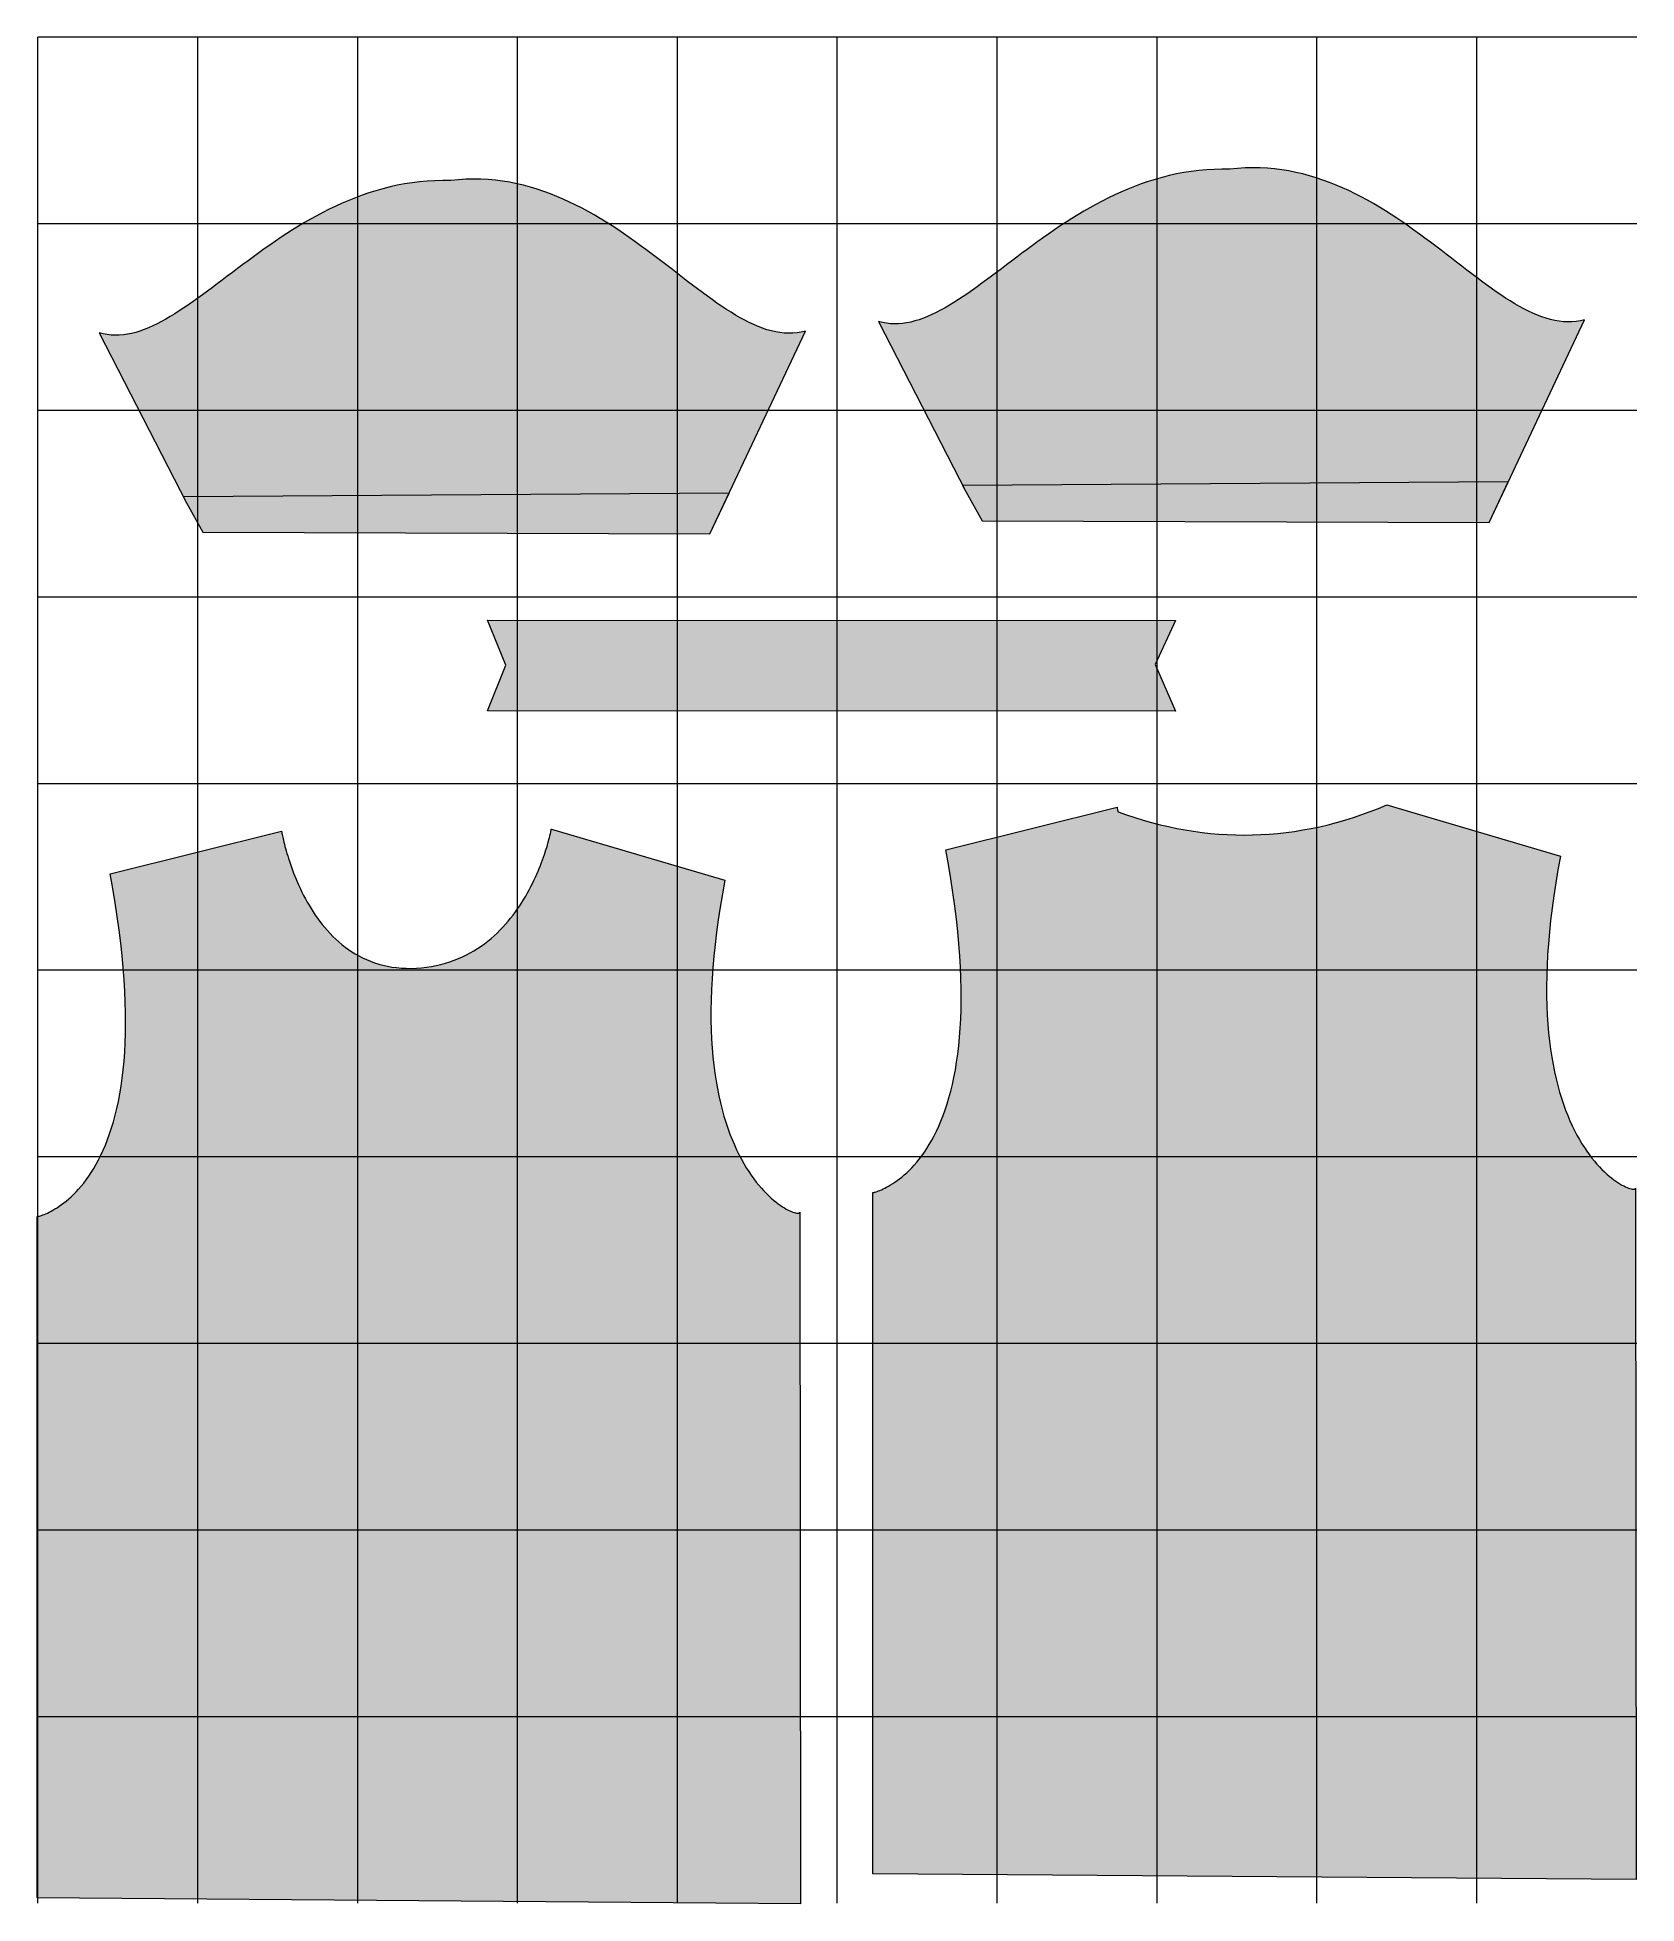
# Model space of a CAD drawing. Header units: millimetres. Extents: x 0 to 163, y 0 to 191.
import ezdxf

# ---------------------------------------------------------------- set-up
doc = ezdxf.new("R2010")
doc.units = ezdxf.units.MM
doc.layers.add('Capa 1', color=7, linetype='Continuous')

msp = doc.modelspace()

# ---------------------------------------------------------------- hatches: boundary and pattern name
at = {"layer": 'Capa 1', "true_color": 0xfefefe}
h = msp.add_hatch(color=7, dxfattribs=at)
h.dxf.hatch_style = 2
h.paths.add_polyline_path([(42.191905, 176.116192), (41.379827, 176.123098), (40.578761, 176.103029), (39.788557, 176.056906), (39.009068, 175.985651), (38.240146, 175.890184), (37.481644, 175.771426), (36.733414, 175.630299), (35.995307, 175.467723), (35.267176, 175.284619), (34.548873, 175.081909), (33.84025, 174.860513), (33.14116, 174.621353), (32.451454, 174.365348), (31.770986, 174.093422), (31.099606, 173.806493), (30.437167, 173.505485), (29.783522, 173.191316), (29.138522, 172.864909), (28.50202, 172.527185), (27.873868, 172.179064), (27.253918, 171.821467), (26.642022, 171.455316), (26.038032, 171.081532), (25.441802, 170.701035), (24.853181, 170.314747), (24.272024, 169.923588), (23.698182, 169.52848), (23.131507, 169.130343), (22.571852, 168.7301), (22.019068, 168.328669), (21.473008, 167.926974), (20.933525, 167.525934), (20.400469, 167.12647), (19.873694, 166.729505), (19.353051, 166.335958), (18.838393, 165.946751), (18.329572, 165.562804), (17.82644, 165.18504), (17.328849, 164.814378), (16.836652, 164.451739), (16.3497, 164.098046), (15.867846, 163.754218), (15.390942, 163.421178), (14.91884, 163.099845), (14.451393, 162.791141), (13.988452, 162.495986), (13.529869, 162.215303), (13.075498, 161.950011), (12.625189, 161.701033), (12.178796, 161.469288), (11.73617, 161.255698), (11.297164, 161.061184), (10.861629, 160.886667), (10.429419, 160.733068), (10.000384, 160.601308), (9.574378, 160.492308), (9.151252, 160.406989), (8.730859, 160.346272), (8.313051, 160.311079), (7.897679, 160.302329), (7.484597, 160.320944), (7.073656, 160.367845), (6.664709, 160.443953), (6.257607, 160.55019), (15.199783, 143.16269), (16.855687, 140.181894), (68.687209, 140.016301), (78.457284, 160.715784), (78.029487, 160.615597), (77.599868, 160.547224), (77.1683, 160.509648), (76.734659, 160.501853), (76.29882, 160.522824), (75.860657, 160.571544), (75.420046, 160.646999), (74.976862, 160.748172), (74.530979, 160.874047), (74.082272, 161.023609), (73.630616, 161.195841), (73.175887, 161.389729), (72.717959, 161.604255), (72.256707, 161.838405), (71.792006, 162.091162), (71.32373, 162.361511), (70.851756, 162.648436), (70.375957, 162.950921), (69.896209, 163.26795), (69.412387, 163.598508), (68.924365, 163.941578), (68.432018, 164.296145), (67.935222, 164.661193), (67.433851, 165.035707), (66.927781, 165.418669), (66.416885, 165.809066), (65.90104, 166.20588), (65.38012, 166.608096), (64.853999, 167.014698), (64.322554, 167.42467), (63.785658, 167.836997), (63.243187, 168.250663), (62.695015, 168.664651), (62.141018, 169.077947), (61.581071, 169.489534), (61.015048, 169.898396), (60.442824, 170.303518), (59.864274, 170.703884), (59.279274, 171.098478), (58.687698, 171.486285), (58.089421, 171.866287), (57.484317, 172.23747), (56.872263, 172.598818), (56.253132, 172.949315), (55.626801, 173.287945), (54.993142, 173.613693), (54.352033, 173.925542), (53.703347, 174.222477), (53.046959, 174.503481), (52.382745, 174.76754), (51.710579, 175.013637), (51.030336, 175.240757), (50.341891, 175.447883), (49.64512, 175.634), (48.939896, 175.798093), (48.226095, 175.939144), (47.503592, 176.056139), (46.772262, 176.148062), (46.03198, 176.213896), (45.28262, 176.252626), (44.524057, 176.263237), (43.756167, 176.244712), (42.978825, 176.196035)])
h = msp.add_hatch(color=7, dxfattribs=at)
h.dxf.hatch_style = 2
h.paths.add_polyline_path([(121.850397, 177.276301), (121.038321, 177.283207), (120.237256, 177.263139), (119.447054, 177.217016), (118.667566, 177.145761), (117.898646, 177.050294), (117.140145, 176.931536), (116.391915, 176.790409), (115.653809, 176.627833), (114.925679, 176.444729), (114.207377, 176.242019), (113.498755, 176.020623), (112.799665, 175.781462), (112.10996, 175.525458), (111.429492, 175.253531), (110.758113, 174.966603), (110.095674, 174.665594), (109.442029, 174.351426), (108.79703, 174.025019), (108.160528, 173.687294), (107.532376, 173.339173), (106.912426, 172.981577), (106.30053, 172.615426), (105.69654, 172.241642), (105.100309, 171.861145), (104.511689, 171.474857), (103.930532, 171.083698), (103.356689, 170.68859), (102.790014, 170.290453), (102.230359, 169.890209), (101.677575, 169.488779), (101.131514, 169.087083), (100.59203, 168.686043), (100.058974, 168.28658), (99.532198, 167.889615), (99.011555, 167.496068), (98.496897, 167.10686), (97.988075, 166.722914), (97.484942, 166.345149), (96.987351, 165.974487), (96.495153, 165.611849), (96.008201, 165.258156), (95.526346, 164.914328), (95.049442, 164.581287), (94.577339, 164.259954), (94.109891, 163.95125), (93.64695, 163.656096), (93.188367, 163.375413), (92.733995, 163.110121), (92.283686, 162.861142), (91.837292, 162.629398), (91.394666, 162.415808), (90.955659, 162.221294), (90.520124, 162.046777), (90.087913, 161.893178), (89.658878, 161.761418), (89.232872, 161.652418), (88.809746, 161.567099), (88.389352, 161.506382), (87.971544, 161.471188), (87.556172, 161.462438), (87.14309, 161.481054), (86.732149, 161.527955), (86.323201, 161.604063), (85.9161, 161.710299), (94.858311, 144.3228), (96.514214, 141.342004), (148.345701, 141.17641), (158.115811, 161.875893), (157.688013, 161.775705), (157.258392, 161.70733), (156.826823, 161.669753), (156.393181, 161.661957), (155.95734, 161.682926), (155.519177, 161.731646), (155.078565, 161.8071), (154.635379, 161.908271), (154.189495, 162.034146), (153.740787, 162.183707), (153.289131, 162.355938), (152.834401, 162.549825), (152.376472, 162.764351), (151.91522, 162.998501), (151.450518, 163.251257), (150.982242, 163.521606), (150.510267, 163.808531), (150.034468, 164.111015), (149.55472, 164.428044), (149.070897, 164.758602), (148.582875, 165.101672), (148.090529, 165.456239), (147.593732, 165.821287), (147.092361, 166.195801), (146.586291, 166.578764), (146.075395, 166.96916), (145.55955, 167.365974), (145.038629, 167.768191), (144.512509, 168.174793), (143.981063, 168.584766), (143.444168, 168.997093), (142.901696, 169.410759), (142.353525, 169.824748), (141.799528, 170.238044), (141.239581, 170.649632), (140.673557, 171.058495), (140.101334, 171.463617), (139.522784, 171.863984), (138.937784, 172.258578), (138.346207, 172.646385), (137.74793, 173.026388), (137.142827, 173.397572), (136.530772, 173.75892), (135.911641, 174.109418), (135.285309, 174.448049), (134.651651, 174.773797), (134.010541, 175.085646), (133.361854, 175.382581), (132.705466, 175.663587), (132.041252, 175.927646), (131.369085, 176.173744), (130.688841, 176.400864), (130.000396, 176.60799), (129.303624, 176.794108), (128.598399, 176.958201), (127.884598, 177.099252), (127.162094, 177.216248), (126.430762, 177.30817), (125.690479, 177.374005), (124.941118, 177.412736), (124.182554, 177.423346), (123.414663, 177.404821), (122.637319, 177.356145)])
h = msp.add_hatch(color=7, dxfattribs=at)
h.dxf.hatch_style = 2
h.paths.add_polyline_path([(150.308204, 145.334284), (94.531886, 144.957412), (94.858311, 144.3228), (96.514214, 141.342004), (148.345701, 141.17641)])
h = msp.add_hatch(color=7, dxfattribs=at)
h.dxf.hatch_style = 2
h.paths.add_polyline_path([(70.649712, 144.17421), (14.873393, 143.797302), (15.199783, 143.16269), (16.855687, 140.181894), (68.687209, 140.016301)])
h = msp.add_hatch(color=7, dxfattribs=at)
h.dxf.hatch_style = 2
h.paths.add_polyline_path([(45.971495, 131.162884), (116.281094, 131.130992), (114.204785, 126.633287), (116.281094, 121.864896), (45.971495, 121.896787), (47.832892, 126.572786)])
h = msp.add_hatch(color=7, dxfattribs=at)
h.dxf.hatch_style = 2
h.paths.add_polyline_path([(92.804403, 107.692014), (110.322783, 112.071609), (110.328339, 112.039258), (110.345533, 111.944675), (110.375156, 111.791559), (110.417998, 111.583611), (111.277255, 111.278934), (112.136513, 110.995004), (112.99577, 110.731855), (113.855027, 110.489519), (114.714284, 110.268032), (115.573541, 110.067425), (116.432798, 109.887733), (117.292054, 109.728988), (118.151311, 109.591226), (119.010568, 109.474478), (119.869826, 109.378779), (120.729083, 109.304161), (121.58834, 109.25066), (122.447598, 109.218307), (123.306856, 109.207137), (124.166114, 109.217182), (125.025373, 109.248477), (125.884631, 109.301055), (126.743891, 109.37495), (127.60315, 109.470194), (128.46241, 109.586822), (129.321671, 109.724867), (130.180932, 109.884362), (131.040194, 110.065341), (131.899456, 110.267837), (132.758718, 110.491885), (133.617982, 110.737517), (134.477246, 111.004766), (135.336511, 111.293667), (136.195776, 111.604253), (137.055042, 111.936557), (137.914309, 112.290613), (155.6518, 107.035106), (155.397176, 105.653197), (155.169819, 104.307313), (154.968982, 102.997021), (154.793922, 101.721884), (154.643895, 100.481468), (154.518157, 99.275338), (154.415963, 98.103058), (154.33657, 96.964193), (154.279232, 95.858309), (154.243206, 94.78497), (154.227747, 93.743741), (154.232112, 92.734187), (154.255556, 91.755873), (154.297335, 90.808363), (154.356704, 89.891223), (154.43292, 89.004018), (154.525238, 88.146312), (154.632914, 87.317671), (154.755204, 86.517659), (154.891364, 85.74584), (155.040649, 85.001781), (155.202315, 84.285046), (155.375618, 83.595199), (155.559813, 82.931806), (155.754158, 82.294432), (155.957906, 81.682641), (156.170315, 81.095999), (156.390639, 80.53407), (156.618136, 79.996419), (156.852059, 79.482611), (157.091666, 78.992211), (157.336212, 78.524784), (157.584953, 78.079894), (157.837144, 77.657107), (158.092042, 77.255988), (158.348902, 76.876101), (158.60698, 76.517011), (158.865531, 76.178283), (159.123812, 75.859483), (159.381079, 75.560175), (159.636586, 75.279923), (159.889591, 75.018293), (160.139348, 74.77485), (160.385113, 74.549158), (160.626143, 74.340783), (160.861693, 74.149289), (161.091018, 73.974242), (161.313375, 73.815205), (161.52802, 73.671745), (161.734208, 73.543425), (161.931194, 73.429811), (162.118236, 73.330468), (162.294588, 73.244961), (162.459506, 73.172854), (162.612246, 73.113712), (162.752065, 73.067101), (162.878216, 73.032584), (162.989958, 73.009728), (163.086544, 72.998097), (163.167232, 72.997255), (163.231277, 73.006769), (163.277934, 73.026202), (163.306459, 73.055119), (163.316109, 73.093086), (163.376293, 2.415893), (85.358993, 3.01939), (85.358993, 72.655183), (85.397702, 72.663643), (85.444948, 72.675153), (85.509773, 72.692346), (85.591418, 72.715847), (85.689122, 72.746278), (85.802123, 72.784262), (85.929662, 72.830423), (86.070978, 72.885383), (86.22531, 72.949766), (86.391897, 73.024195), (86.56998, 73.109293), (86.758797, 73.205682), (86.957588, 73.313987), (87.165592, 73.434831), (87.382049, 73.568835), (87.606198, 73.716624), (87.837278, 73.878821), (88.074529, 74.056048), (88.31719, 74.24893), (88.564501, 74.458088), (88.815701, 74.684146), (89.070029, 74.927728), (89.326725, 75.189456), (89.585028, 75.469954), (89.844178, 75.769844), (90.103413, 76.08975), (90.361974, 76.430295), (90.6191, 76.792101), (90.87403, 77.175793), (91.126003, 77.581993), (91.37426, 78.011324), (91.618039, 78.46441), (91.856579, 78.941873), (92.089121, 79.444337), (92.314903, 79.972425), (92.533165, 80.52676), (92.743146, 81.107964), (92.944086, 81.716662), (93.135225, 82.353477), (93.3158, 83.01903), (93.485053, 83.713946), (93.642222, 84.438848), (93.786547, 85.194358), (93.917266, 85.981101), (94.03362, 86.799698), (94.134849, 87.650774), (94.22019, 88.534951), (94.288884, 89.452852), (94.34017, 90.4051), (94.373287, 91.392319), (94.387476, 92.415132), (94.381974, 93.474162), (94.356023, 94.570032), (94.30886, 95.703365), (94.239726, 96.874784), (94.147859, 98.084912), (94.0325, 99.334373), (93.892888, 100.623789), (93.728261, 101.953784), (93.53786, 103.324981), (93.320924, 104.738003), (93.076692, 106.193473)])
h = msp.add_hatch(color=7, dxfattribs=at)
h.dxf.hatch_style = 2
h.paths.add_polyline_path([(7.378806, 105.237315), (24.897186, 109.61691), (24.898975, 109.606279), (24.904443, 109.574843), (24.913741, 109.523288), (24.927018, 109.452302), (24.944425, 109.36257), (24.966112, 109.254781), (24.99223, 109.129619), (25.022929, 108.987773), (25.05836, 108.829928), (25.098672, 108.656771), (25.144016, 108.468989), (25.194543, 108.267269), (25.250403, 108.052297), (25.311746, 107.82476), (25.378722, 107.585344), (25.451483, 107.334736), (25.530178, 107.073623), (25.614957, 106.802692), (25.705972, 106.522628), (25.803371, 106.23412), (25.907307, 105.937852), (26.017929, 105.634513), (26.135387, 105.324788), (26.259832, 105.009365), (26.391414, 104.688929), (26.530284, 104.364168), (26.676592, 104.035768), (26.830488, 103.704417), (26.992122, 103.370799), (27.161646, 103.035603), (27.339209, 102.699515), (27.524961, 102.363221), (27.719054, 102.027409), (27.921637, 101.692764), (28.132861, 101.359974), (28.352877, 101.029724), (28.581833, 100.702703), (28.819882, 100.379596), (29.067173, 100.061089), (29.323856, 99.747871), (29.590083, 99.440627), (29.866002, 99.140044), (30.151766, 98.846808), (30.447524, 98.561607), (30.753425, 98.285126), (31.069622, 98.018053), (31.396264, 97.761075), (31.733502, 97.514877), (32.081485, 97.280147), (32.440364, 97.05757), (32.81029, 96.847835), (33.191414, 96.651627), (33.583884, 96.469633), (33.987852, 96.30254), (34.403468, 96.151035), (34.830883, 96.015803), (35.270246, 95.897532), (35.721708, 95.796909), (36.18542, 95.714619), (36.661532, 95.65135), (37.150194, 95.607788), (37.651556, 95.58462), (38.165769, 95.582533), (38.692984, 95.602213), (39.2202, 95.642366), (39.734415, 95.700838), (40.235779, 95.777023), (40.724442, 95.870314), (41.200554, 95.980105), (41.664267, 96.105789), (42.115729, 96.24676), (42.555093, 96.402412), (42.982507, 96.572138), (43.398124, 96.755331), (43.802091, 96.951385), (44.194561, 97.159694), (44.575684, 97.379651), (44.945609, 97.61065), (45.304488, 97.852084), (45.652471, 98.103347), (45.989707, 98.363832), (46.316348, 98.632933), (46.632543, 98.910044), (46.938444, 99.194557), (47.2342, 99.485867), (47.519962, 99.783366), (47.79588, 100.08645), (48.062105, 100.39451), (48.318787, 100.706941), (48.566076, 101.023136), (48.804123, 101.342489), (49.033078, 101.664393), (49.253091, 101.988241), (49.464313, 102.313428), (49.666894, 102.639347), (49.860985, 102.965391), (50.046736, 103.290954), (50.224296, 103.61543), (50.393818, 103.938211), (50.55545, 104.258692), (50.709344, 104.576266), (50.85565, 104.890326), (50.994517, 105.200267), (51.126097, 105.505481), (51.25054, 105.805363), (51.367996, 106.099305), (51.478616, 106.386702), (51.58255, 106.666946), (51.679948, 106.939431), (51.77096, 107.203552), (51.855738, 107.458701), (51.934431, 107.704272), (52.00719, 107.939658), (52.074164, 108.164253), (52.135506, 108.377451), (52.191364, 108.578645), (52.24189, 108.767229), (52.287233, 108.942595), (52.327544, 109.104139), (52.362973, 109.251252), (52.393671, 109.38333), (52.419788, 109.499765), (52.441475, 109.59995), (52.458881, 109.68328), (52.472158, 109.749148), (52.481455, 109.796947), (52.486923, 109.826072), (70.226202, 104.580408), (69.971579, 103.198498), (69.744221, 101.852615), (69.543384, 100.542322), (69.368325, 99.267186), (69.218298, 98.02677), (69.09256, 96.820639), (68.990366, 95.648359), (68.910972, 94.509495), (68.853634, 93.403611), (68.817608, 92.330272), (68.80215, 91.289043), (68.806515, 90.279489), (68.829958, 89.301174), (68.871737, 88.353665), (68.931107, 87.436525), (69.007322, 86.54932), (69.099641, 85.691614), (69.207317, 84.862972), (69.329607, 84.06296), (69.465766, 83.291142), (69.615051, 82.547083), (69.776717, 81.830348), (69.95002, 81.140501), (70.134216, 80.477108), (70.32856, 79.839734), (70.532309, 79.227943), (70.744717, 78.641301), (70.965042, 78.079371), (71.192538, 77.54172), (71.426462, 77.027912), (71.666069, 76.537512), (71.910615, 76.070085), (72.159355, 75.625196), (72.411547, 75.202409), (72.666444, 74.801289), (72.923304, 74.421402), (73.181382, 74.062313), (73.439934, 73.723585), (73.698215, 73.404785), (73.955481, 73.105476), (74.210989, 72.825225), (74.463993, 72.563595), (74.71375, 72.320152), (74.959516, 72.09446), (75.200545, 71.886085), (75.436095, 71.694591), (75.665421, 71.519543), (75.887778, 71.360507), (76.102422, 71.217046), (76.30861, 71.088727), (76.505597, 70.975113), (76.692638, 70.87577), (76.86899, 70.790262), (77.033908, 70.718155), (77.186649, 70.659014), (77.326467, 70.612402), (77.452619, 70.577886), (77.56436, 70.55503), (77.660947, 70.543399), (77.741635, 70.542557), (77.805679, 70.55207), (77.852336, 70.571503), (77.880862, 70.600421), (77.890511, 70.638388), (77.950695, -0.038806), (-0.066604, 0.564691), (-0.066604, 70.200485), (-0.027895, 70.208945), (0.01935, 70.220454), (0.084176, 70.237648), (0.165821, 70.261149), (0.263524, 70.29158), (0.376526, 70.329564), (0.504064, 70.375725), (0.64538, 70.430685), (0.799712, 70.495068), (0.9663, 70.569497), (1.144383, 70.654594), (1.3332, 70.750984), (1.531991, 70.859289), (1.739995, 70.980132), (1.956452, 71.114137), (2.1806, 71.261926), (2.411681, 71.424123), (2.648931, 71.60135), (2.891593, 71.794231), (3.138903, 72.00339), (3.390103, 72.229448), (3.644431, 72.47303), (3.901127, 72.734758), (4.15943, 73.015255), (4.41858, 73.315146), (4.677816, 73.635052), (4.936377, 73.975596), (5.193503, 74.337403), (5.448432, 74.721095), (5.700406, 75.127295), (5.948662, 75.556626), (6.192441, 76.009712), (6.430982, 76.487175), (6.663523, 76.989639), (6.889305, 77.517727), (7.107567, 78.072061), (7.317549, 78.653266), (7.518489, 79.261964), (7.709627, 79.898778), (7.890203, 80.564332), (8.059456, 81.259248), (8.216624, 81.98415), (8.360949, 82.73966), (8.491669, 83.526403), (8.608023, 84.345), (8.709251, 85.196075), (8.794592, 86.080252), (8.863286, 86.998153), (8.914572, 87.950402), (8.94769, 88.937621), (8.961878, 89.960434), (8.956377, 91.019464), (8.930425, 92.115334), (8.883263, 93.248666), (8.814128, 94.420085), (8.722262, 95.630214), (8.606903, 96.879675), (8.46729, 98.169091), (8.302664, 99.499086), (8.112263, 100.870283), (7.895326, 102.283305), (7.651094, 103.738774)])

# ---------------------------------------------------------------- linework, layer by layer
at = {"color": 7, "lineweight": 0}
for points in [[(0, 0), (0, 190.760985)], [(163.442897, 190.760985), (0, 190.760985)], [(16.34429, 0), (16.34429, 190.760985)], [(32.688579, 0), (32.688579, 190.760985)], [(49.032869, 0), (49.032869, 190.760985)], [(65.377159, 0), (65.377159, 190.760985)], [(81.721448, 0), (81.721448, 190.760985)], [(98.065738, 0), (98.065738, 190.760985)], [(114.410028, 0), (114.410028, 190.760985)], [(130.754318, 0), (130.754318, 190.760985)], [(147.098607, 0), (147.098607, 190.760985)], [(163.442897, 171.684886), (0, 171.684886)], [(163.442897, 152.608788), (0, 152.608788)], [(163.442897, 133.53269), (0, 133.53269)], [(163.442897, 114.456591), (0, 114.456591)], [(163.442897, 95.380493), (0, 95.380493)], [(163.442897, 76.304394), (0, 76.304394)], [(163.442897, 57.228296), (0, 57.228296)], [(163.442897, 38.152197), (0, 38.152197)], [(163.442897, 19.076099), (0, 19.076099)]]:
    msp.add_lwpolyline(points, dxfattribs=at)
at = {"layer": 'Capa 1', "color": 7, "lineweight": 0}
for points in [[(42.191905, 176.116192), (41.379827, 176.123098), (40.578761, 176.103029), (39.788557, 176.056906), (39.009068, 175.985651), (38.240146, 175.890184), (37.481644, 175.771426), (36.733414, 175.630299), (35.995307, 175.467723), (35.267176, 175.284619), (34.548873, 175.081909), (33.84025, 174.860513), (33.14116, 174.621353), (32.451454, 174.365348), (31.770986, 174.093422), (31.099606, 173.806493), (30.437167, 173.505485), (29.783522, 173.191316), (29.138522, 172.864909), (28.50202, 172.527185), (27.873868, 172.179064), (27.253918, 171.821467), (26.642022, 171.455316), (26.038032, 171.081532), (25.441802, 170.701035), (24.853181, 170.314747), (24.272024, 169.923588), (23.698182, 169.52848), (23.131507, 169.130343), (22.571852, 168.7301), (22.019068, 168.328669), (21.473008, 167.926974), (20.933525, 167.525934), (20.400469, 167.12647), (19.873694, 166.729505), (19.353051, 166.335958), (18.838393, 165.946751), (18.329572, 165.562804), (17.82644, 165.18504), (17.328849, 164.814378), (16.836652, 164.451739), (16.3497, 164.098046), (15.867846, 163.754218), (15.390942, 163.421178), (14.91884, 163.099845), (14.451393, 162.791141), (13.988452, 162.495986), (13.529869, 162.215303), (13.075498, 161.950011), (12.625189, 161.701033), (12.178796, 161.469288), (11.73617, 161.255698), (11.297164, 161.061184), (10.861629, 160.886667), (10.429419, 160.733068), (10.000384, 160.601308), (9.574378, 160.492308), (9.151252, 160.406989), (8.730859, 160.346272), (8.313051, 160.311079), (7.897679, 160.302329), (7.484597, 160.320944), (7.073656, 160.367845), (6.664709, 160.443953), (6.257607, 160.55019), (15.199783, 143.16269), (16.855687, 140.181894), (68.687209, 140.016301), (78.457284, 160.715784), (78.029487, 160.615597), (77.599868, 160.547224), (77.1683, 160.509648), (76.734659, 160.501853), (76.29882, 160.522824), (75.860657, 160.571544), (75.420046, 160.646999), (74.976862, 160.748172), (74.530979, 160.874047), (74.082272, 161.023609), (73.630616, 161.195841), (73.175887, 161.389729), (72.717959, 161.604255), (72.256707, 161.838405), (71.792006, 162.091162), (71.32373, 162.361511), (70.851756, 162.648436), (70.375957, 162.950921), (69.896209, 163.26795), (69.412387, 163.598508), (68.924365, 163.941578), (68.432018, 164.296145), (67.935222, 164.661193), (67.433851, 165.035707), (66.927781, 165.418669), (66.416885, 165.809066), (65.90104, 166.20588), (65.38012, 166.608096), (64.853999, 167.014698), (64.322554, 167.42467), (63.785658, 167.836997), (63.243187, 168.250663), (62.695015, 168.664651), (62.141018, 169.077947), (61.581071, 169.489534), (61.015048, 169.898396), (60.442824, 170.303518), (59.864274, 170.703884), (59.279274, 171.098478), (58.687698, 171.486285), (58.089421, 171.866287), (57.484317, 172.23747), (56.872263, 172.598818), (56.253132, 172.949315), (55.626801, 173.287945), (54.993142, 173.613693), (54.352033, 173.925542), (53.703347, 174.222477), (53.046959, 174.503481), (52.382745, 174.76754), (51.710579, 175.013637), (51.030336, 175.240757), (50.341891, 175.447883), (49.64512, 175.634), (48.939896, 175.798093), (48.226095, 175.939144), (47.503592, 176.056139), (46.772262, 176.148062), (46.03198, 176.213896), (45.28262, 176.252626), (44.524057, 176.263237), (43.756167, 176.244712), (42.978825, 176.196035)], [(121.850397, 177.276301), (121.038321, 177.283207), (120.237256, 177.263139), (119.447054, 177.217016), (118.667566, 177.145761), (117.898646, 177.050294), (117.140145, 176.931536), (116.391915, 176.790409), (115.653809, 176.627833), (114.925679, 176.444729), (114.207377, 176.242019), (113.498755, 176.020623), (112.799665, 175.781462), (112.10996, 175.525458), (111.429492, 175.253531), (110.758113, 174.966603), (110.095674, 174.665594), (109.442029, 174.351426), (108.79703, 174.025019), (108.160528, 173.687294), (107.532376, 173.339173), (106.912426, 172.981577), (106.30053, 172.615426), (105.69654, 172.241642), (105.100309, 171.861145), (104.511689, 171.474857), (103.930532, 171.083698), (103.356689, 170.68859), (102.790014, 170.290453), (102.230359, 169.890209), (101.677575, 169.488779), (101.131514, 169.087083), (100.59203, 168.686043), (100.058974, 168.28658), (99.532198, 167.889615), (99.011555, 167.496068), (98.496897, 167.10686), (97.988075, 166.722914), (97.484942, 166.345149), (96.987351, 165.974487), (96.495153, 165.611849), (96.008201, 165.258156), (95.526346, 164.914328), (95.049442, 164.581287), (94.577339, 164.259954), (94.109891, 163.95125), (93.64695, 163.656096), (93.188367, 163.375413), (92.733995, 163.110121), (92.283686, 162.861142), (91.837292, 162.629398), (91.394666, 162.415808), (90.955659, 162.221294), (90.520124, 162.046777), (90.087913, 161.893178), (89.658878, 161.761418), (89.232872, 161.652418), (88.809746, 161.567099), (88.389352, 161.506382), (87.971544, 161.471188), (87.556172, 161.462438), (87.14309, 161.481054), (86.732149, 161.527955), (86.323201, 161.604063), (85.9161, 161.710299), (94.858311, 144.3228), (96.514214, 141.342004), (148.345701, 141.17641), (158.115811, 161.875893), (157.688013, 161.775705), (157.258392, 161.70733), (156.826823, 161.669753), (156.393181, 161.661957), (155.95734, 161.682926), (155.519177, 161.731646), (155.078565, 161.8071), (154.635379, 161.908271), (154.189495, 162.034146), (153.740787, 162.183707), (153.289131, 162.355938), (152.834401, 162.549825), (152.376472, 162.764351), (151.91522, 162.998501), (151.450518, 163.251257), (150.982242, 163.521606), (150.510267, 163.808531), (150.034468, 164.111015), (149.55472, 164.428044), (149.070897, 164.758602), (148.582875, 165.101672), (148.090529, 165.456239), (147.593732, 165.821287), (147.092361, 166.195801), (146.586291, 166.578764), (146.075395, 166.96916), (145.55955, 167.365974), (145.038629, 167.768191), (144.512509, 168.174793), (143.981063, 168.584766), (143.444168, 168.997093), (142.901696, 169.410759), (142.353525, 169.824748), (141.799528, 170.238044), (141.239581, 170.649632), (140.673557, 171.058495), (140.101334, 171.463617), (139.522784, 171.863984), (138.937784, 172.258578), (138.346207, 172.646385), (137.74793, 173.026388), (137.142827, 173.397572), (136.530772, 173.75892), (135.911641, 174.109418), (135.285309, 174.448049), (134.651651, 174.773797), (134.010541, 175.085646), (133.361854, 175.382581), (132.705466, 175.663587), (132.041252, 175.927646), (131.369085, 176.173744), (130.688841, 176.400864), (130.000396, 176.60799), (129.303624, 176.794108), (128.598399, 176.958201), (127.884598, 177.099252), (127.162094, 177.216248), (126.430762, 177.30817), (125.690479, 177.374005), (124.941118, 177.412736), (124.182554, 177.423346), (123.414663, 177.404821), (122.637319, 177.356145)], [(150.308204, 145.334284), (94.531886, 144.957412), (94.858311, 144.3228), (96.514214, 141.342004), (148.345701, 141.17641)], [(70.649712, 144.17421), (14.873393, 143.797302), (15.199783, 143.16269), (16.855687, 140.181894), (68.687209, 140.016301)], [(45.971495, 131.162884), (116.281094, 131.130992), (114.204785, 126.633287), (116.281094, 121.864896), (45.971495, 121.896787), (47.832892, 126.572786)], [(92.804403, 107.692014), (110.322783, 112.071609), (110.328339, 112.039258), (110.345533, 111.944675), (110.375156, 111.791559), (110.417998, 111.583611), (111.277255, 111.278934), (112.136513, 110.995004), (112.99577, 110.731855), (113.855027, 110.489519), (114.714284, 110.268032), (115.573541, 110.067425), (116.432798, 109.887733), (117.292054, 109.728988), (118.151311, 109.591226), (119.010568, 109.474478), (119.869826, 109.378779), (120.729083, 109.304161), (121.58834, 109.25066), (122.447598, 109.218307), (123.306856, 109.207137), (124.166114, 109.217182), (125.025373, 109.248477), (125.884631, 109.301055), (126.743891, 109.37495), (127.60315, 109.470194), (128.46241, 109.586822), (129.321671, 109.724867), (130.180932, 109.884362), (131.040194, 110.065341), (131.899456, 110.267837), (132.758718, 110.491885), (133.617982, 110.737517), (134.477246, 111.004766), (135.336511, 111.293667), (136.195776, 111.604253), (137.055042, 111.936557), (137.914309, 112.290613), (155.6518, 107.035106), (155.397176, 105.653197), (155.169819, 104.307313), (154.968982, 102.997021), (154.793922, 101.721884), (154.643895, 100.481468), (154.518157, 99.275338), (154.415963, 98.103058), (154.33657, 96.964193), (154.279232, 95.858309), (154.243206, 94.78497), (154.227747, 93.743741), (154.232112, 92.734187), (154.255556, 91.755873), (154.297335, 90.808363), (154.356704, 89.891223), (154.43292, 89.004018), (154.525238, 88.146312), (154.632914, 87.317671), (154.755204, 86.517659), (154.891364, 85.74584), (155.040649, 85.001781), (155.202315, 84.285046), (155.375618, 83.595199), (155.559813, 82.931806), (155.754158, 82.294432), (155.957906, 81.682641), (156.170315, 81.095999), (156.390639, 80.53407), (156.618136, 79.996419), (156.852059, 79.482611), (157.091666, 78.992211), (157.336212, 78.524784), (157.584953, 78.079894), (157.837144, 77.657107), (158.092042, 77.255988), (158.348902, 76.876101), (158.60698, 76.517011), (158.865531, 76.178283), (159.123812, 75.859483), (159.381079, 75.560175), (159.636586, 75.279923), (159.889591, 75.018293), (160.139348, 74.77485), (160.385113, 74.549158), (160.626143, 74.340783), (160.861693, 74.149289), (161.091018, 73.974242), (161.313375, 73.815205), (161.52802, 73.671745), (161.734208, 73.543425), (161.931194, 73.429811), (162.118236, 73.330468), (162.294588, 73.244961), (162.459506, 73.172854), (162.612246, 73.113712), (162.752065, 73.067101), (162.878216, 73.032584), (162.989958, 73.009728), (163.086544, 72.998097), (163.167232, 72.997255), (163.231277, 73.006769), (163.277934, 73.026202), (163.306459, 73.055119), (163.316109, 73.093086), (163.376293, 2.415893), (85.358993, 3.01939), (85.358993, 72.655183), (85.397702, 72.663643), (85.444948, 72.675153), (85.509773, 72.692346), (85.591418, 72.715847), (85.689122, 72.746278), (85.802123, 72.784262), (85.929662, 72.830423), (86.070978, 72.885383), (86.22531, 72.949766), (86.391897, 73.024195), (86.56998, 73.109293), (86.758797, 73.205682), (86.957588, 73.313987), (87.165592, 73.434831), (87.382049, 73.568835), (87.606198, 73.716624), (87.837278, 73.878821), (88.074529, 74.056048), (88.31719, 74.24893), (88.564501, 74.458088), (88.815701, 74.684146), (89.070029, 74.927728), (89.326725, 75.189456), (89.585028, 75.469954), (89.844178, 75.769844), (90.103413, 76.08975), (90.361974, 76.430295), (90.6191, 76.792101), (90.87403, 77.175793), (91.126003, 77.581993), (91.37426, 78.011324), (91.618039, 78.46441), (91.856579, 78.941873), (92.089121, 79.444337), (92.314903, 79.972425), (92.533165, 80.52676), (92.743146, 81.107964), (92.944086, 81.716662), (93.135225, 82.353477), (93.3158, 83.01903), (93.485053, 83.713946), (93.642222, 84.438848), (93.786547, 85.194358), (93.917266, 85.981101), (94.03362, 86.799698), (94.134849, 87.650774), (94.22019, 88.534951), (94.288884, 89.452852), (94.34017, 90.4051), (94.373287, 91.392319), (94.387476, 92.415132), (94.381974, 93.474162), (94.356023, 94.570032), (94.30886, 95.703365), (94.239726, 96.874784), (94.147859, 98.084912), (94.0325, 99.334373), (93.892888, 100.623789), (93.728261, 101.953784), (93.53786, 103.324981), (93.320924, 104.738003), (93.076692, 106.193473)], [(7.378806, 105.237315), (24.897186, 109.61691), (24.898975, 109.606279), (24.904443, 109.574843), (24.913741, 109.523288), (24.927018, 109.452302), (24.944425, 109.36257), (24.966112, 109.254781), (24.99223, 109.129619), (25.022929, 108.987773), (25.05836, 108.829928), (25.098672, 108.656771), (25.144016, 108.468989), (25.194543, 108.267269), (25.250403, 108.052297), (25.311746, 107.82476), (25.378722, 107.585344), (25.451483, 107.334736), (25.530178, 107.073623), (25.614957, 106.802692), (25.705972, 106.522628), (25.803371, 106.23412), (25.907307, 105.937852), (26.017929, 105.634513), (26.135387, 105.324788), (26.259832, 105.009365), (26.391414, 104.688929), (26.530284, 104.364168), (26.676592, 104.035768), (26.830488, 103.704417), (26.992122, 103.370799), (27.161646, 103.035603), (27.339209, 102.699515), (27.524961, 102.363221), (27.719054, 102.027409), (27.921637, 101.692764), (28.132861, 101.359974), (28.352877, 101.029724), (28.581833, 100.702703), (28.819882, 100.379596), (29.067173, 100.061089), (29.323856, 99.747871), (29.590083, 99.440627), (29.866002, 99.140044), (30.151766, 98.846808), (30.447524, 98.561607), (30.753425, 98.285126), (31.069622, 98.018053), (31.396264, 97.761075), (31.733502, 97.514877), (32.081485, 97.280147), (32.440364, 97.05757), (32.81029, 96.847835), (33.191414, 96.651627), (33.583884, 96.469633), (33.987852, 96.30254), (34.403468, 96.151035), (34.830883, 96.015803), (35.270246, 95.897532), (35.721708, 95.796909), (36.18542, 95.714619), (36.661532, 95.65135), (37.150194, 95.607788), (37.651556, 95.58462), (38.165769, 95.582533), (38.692984, 95.602213), (39.2202, 95.642366), (39.734415, 95.700838), (40.235779, 95.777023), (40.724442, 95.870314), (41.200554, 95.980105), (41.664267, 96.105789), (42.115729, 96.24676), (42.555093, 96.402412), (42.982507, 96.572138), (43.398124, 96.755331), (43.802091, 96.951385), (44.194561, 97.159694), (44.575684, 97.379651), (44.945609, 97.61065), (45.304488, 97.852084), (45.652471, 98.103347), (45.989707, 98.363832), (46.316348, 98.632933), (46.632543, 98.910044), (46.938444, 99.194557), (47.2342, 99.485867), (47.519962, 99.783366), (47.79588, 100.08645), (48.062105, 100.39451), (48.318787, 100.706941), (48.566076, 101.023136), (48.804123, 101.342489), (49.033078, 101.664393), (49.253091, 101.988241), (49.464313, 102.313428), (49.666894, 102.639347), (49.860985, 102.965391), (50.046736, 103.290954), (50.224296, 103.61543), (50.393818, 103.938211), (50.55545, 104.258692), (50.709344, 104.576266), (50.85565, 104.890326), (50.994517, 105.200267), (51.126097, 105.505481), (51.25054, 105.805363), (51.367996, 106.099305), (51.478616, 106.386702), (51.58255, 106.666946), (51.679948, 106.939431), (51.77096, 107.203552), (51.855738, 107.458701), (51.934431, 107.704272), (52.00719, 107.939658), (52.074164, 108.164253), (52.135506, 108.377451), (52.191364, 108.578645), (52.24189, 108.767229), (52.287233, 108.942595), (52.327544, 109.104139), (52.362973, 109.251252), (52.393671, 109.38333), (52.419788, 109.499765), (52.441475, 109.59995), (52.458881, 109.68328), (52.472158, 109.749148), (52.481455, 109.796947), (52.486923, 109.826072), (70.226202, 104.580408), (69.971579, 103.198498), (69.744221, 101.852615), (69.543384, 100.542322), (69.368325, 99.267186), (69.218298, 98.02677), (69.09256, 96.820639), (68.990366, 95.648359), (68.910972, 94.509495), (68.853634, 93.403611), (68.817608, 92.330272), (68.80215, 91.289043), (68.806515, 90.279489), (68.829958, 89.301174), (68.871737, 88.353665), (68.931107, 87.436525), (69.007322, 86.54932), (69.099641, 85.691614), (69.207317, 84.862972), (69.329607, 84.06296), (69.465766, 83.291142), (69.615051, 82.547083), (69.776717, 81.830348), (69.95002, 81.140501), (70.134216, 80.477108), (70.32856, 79.839734), (70.532309, 79.227943), (70.744717, 78.641301), (70.965042, 78.079371), (71.192538, 77.54172), (71.426462, 77.027912), (71.666069, 76.537512), (71.910615, 76.070085), (72.159355, 75.625196), (72.411547, 75.202409), (72.666444, 74.801289), (72.923304, 74.421402), (73.181382, 74.062313), (73.439934, 73.723585), (73.698215, 73.404785), (73.955481, 73.105476), (74.210989, 72.825225), (74.463993, 72.563595), (74.71375, 72.320152), (74.959516, 72.09446), (75.200545, 71.886085), (75.436095, 71.694591), (75.665421, 71.519543), (75.887778, 71.360507), (76.102422, 71.217046), (76.30861, 71.088727), (76.505597, 70.975113), (76.692638, 70.87577), (76.86899, 70.790262), (77.033908, 70.718155), (77.186649, 70.659014), (77.326467, 70.612402), (77.452619, 70.577886), (77.56436, 70.55503), (77.660947, 70.543399), (77.741635, 70.542557), (77.805679, 70.55207), (77.852336, 70.571503), (77.880862, 70.600421), (77.890511, 70.638388), (77.950695, -0.038806), (-0.066604, 0.564691), (-0.066604, 70.200485), (-0.027895, 70.208945), (0.01935, 70.220454), (0.084176, 70.237648), (0.165821, 70.261149), (0.263524, 70.29158), (0.376526, 70.329564), (0.504064, 70.375725), (0.64538, 70.430685), (0.799712, 70.495068), (0.9663, 70.569497), (1.144383, 70.654594), (1.3332, 70.750984), (1.531991, 70.859289), (1.739995, 70.980132), (1.956452, 71.114137), (2.1806, 71.261926), (2.411681, 71.424123), (2.648931, 71.60135), (2.891593, 71.794231), (3.138903, 72.00339), (3.390103, 72.229448), (3.644431, 72.47303), (3.901127, 72.734758), (4.15943, 73.015255), (4.41858, 73.315146), (4.677816, 73.635052), (4.936377, 73.975596), (5.193503, 74.337403), (5.448432, 74.721095), (5.700406, 75.127295), (5.948662, 75.556626), (6.192441, 76.009712), (6.430982, 76.487175), (6.663523, 76.989639), (6.889305, 77.517727), (7.107567, 78.072061), (7.317549, 78.653266), (7.518489, 79.261964), (7.709627, 79.898778), (7.890203, 80.564332), (8.059456, 81.259248), (8.216624, 81.98415), (8.360949, 82.73966), (8.491669, 83.526403), (8.608023, 84.345), (8.709251, 85.196075), (8.794592, 86.080252), (8.863286, 86.998153), (8.914572, 87.950402), (8.94769, 88.937621), (8.961878, 89.960434), (8.956377, 91.019464), (8.930425, 92.115334), (8.883263, 93.248666), (8.814128, 94.420085), (8.722262, 95.630214), (8.606903, 96.879675), (8.46729, 98.169091), (8.302664, 99.499086), (8.112263, 100.870283), (7.895326, 102.283305), (7.651094, 103.738774)]]:
    msp.add_lwpolyline(points, close=True, dxfattribs=at)

doc.saveas('drawing.dxf')
